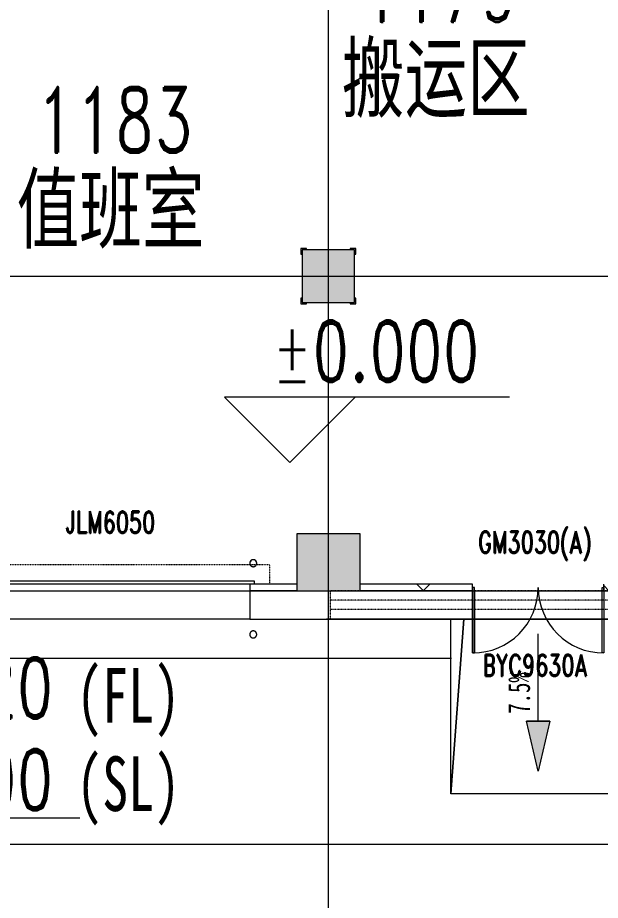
# Model space of a CAD drawing. Header units: millimetres. Extents: x -76632 to 443185, y -33181 to 192400.
# Drawn here: x 266490 to 279822, y -7087 to 13118 of the extents above; entities that cross this region are included whole.
import ezdxf

# ---------------------------------------------------------------- set-up
doc = ezdxf.new("R2010")
doc.units = ezdxf.units.MM
for name, pattern in [('Dash', [6.35, 3.175, -3.175]), ('DASH-2', [1.6, 0.8, -0.8]), ('轴网线', [22.04, 18.38, -1.83, 0, -1.83])]:
    doc.linetypes.add(name, pattern=pattern)
doc.layers.get('0').update_dxf_attribs({"color": 8})
for name, color, linetype, lineweight in [('A-ANNO-NOTE', 8, 'Continuous', 5), ('A-AREA-IDEN', 8, 'Continuous', 9), ('A-DETL-THIN', 8, 'Continuous', 5), ('A-DOOR', 8, 'Continuous', 5), ('A-DOOR-IDEN', 8, 'Continuous', 9), ('A-DOOR-OPNG', 8, 'Continuous', 5), ('A-FLOR', 8, 'Continuous', 5), ('A-GLAZ', 8, 'Continuous', 5), ('A-GLAZ-IDEN', 8, 'Continuous', 9), ('A-WALL', 8, 'Continuous', 5), ('A-WALL-FNSH', 8, 'Continuous', 9), ('A-WALL-PATT', 8, 'Continuous', 9), ('Q-SPCQ', 8, 'Continuous', 5), ('S-COLS', 8, 'Continuous', 5), ('S-GRID', 8, 'Continuous', 9)]:
    doc.layers.add(name, color=color, linetype=linetype, lineweight=lineweight)
doc.styles.add('RomanD', font='romand__.ttf', dxfattribs={"width": 0.7, "height": 1500})
doc.styles.add('RomanD_1', font='romand__.ttf', dxfattribs={"width": 0.7, "height": 500})
doc.styles.add('RomanD_3', font='romand__.ttf', dxfattribs={"width": 0.7, "height": 1400})
doc.styles.add('仿宋_2', font='simfang.ttf', dxfattribs={"width": 0.7, "height": 1500})
doc.styles.add('仿宋_6', font='simfang.ttf', dxfattribs={"width": 0.7, "height": 1250})
doc.styles.add('宋体_1', font='SimSun.ttf', dxfattribs={"width": 0.7, "height": 500})

# ---------------------------------------------------------------- blocks, each defined once
blk = doc.blocks.new('X-ST-F3-01-C-001_HLP2_rvt-1-LAY-1F-1_500-A')
at = {"layer": 'S-COLS', "true_color": 0x808080}
for points in [[(274200, 6600), (274200, 7800), (273000, 7800), (273000, 6600)], [(274325, 0), (274325, 1300), (272875, 1300), (272875, 0), (273880, 0)]]:
    blk.add_hatch(color=8, dxfattribs=at).paths.add_polyline_path(points, flags=0)
at = {"layer": 'S-COLS', "color": 7, "lineweight": 9}
for p, q in [((274200, 7800), (273000, 7800)), ((273000, 7800), (273000, 6600)), ((274200, 6600), (274200, 7800)), ((273000, 6600), (274200, 6600)), ((274325, 1300), (272875, 1300)), ((272875, 1300), (272875, 0)), ((274325, 0), (274325, 1300)), ((272875, 0), (274325, 0))]:
    blk.add_line(p, q, dxfattribs=at)
blk = doc.blocks.new('双扇平开外门_带观察窗 - GM3030_A_-4238983-LAY-1F-1_500-A')
at = {"layer": 'A-DOOR'}
for p, q in [((-1460, 0), (-1500, 0)), ((-1500, 0), (-1500, -1500)), ((-1460, -1500), (-1460, 0)), ((1460, -1500), (1460, 0)), ((1460, 0), (1500, 0)), ((1500, 0), (1500, -1500)), ((-1500, -1150), (-1500, -100)), ((-1460, -100), (-1460, -1150)), ((1460, -1150), (1460, -100)), ((1500, -100), (1500, -1150)), ((-1500, -1350), (-1500, -1150)), ((-1460, -1150), (-1460, -1350)), ((1460, -1350), (1460, -1150)), ((1500, -1150), (1500, -1350)), ((-1500, -1500), (-1500, -1350)), ((-1460, -1350), (-1460, -1500)), ((1460, -1500), (1460, -1350)), ((1500, -1350), (1500, -1500)), ((-1500, -1500), (-1460, -1500)), ((-1460, -1500), (-1500, -1500)), ((1500, -1500), (1460, -1500)), ((1500, -1500), (1460, -1500))]:
    blk.add_line(p, q, dxfattribs=at)
for centre, start, end in [((-1500, 0), 270, 360), ((1500, 0), 180, 270)]:
    blk.add_arc(centre, 1500, start, end, dxfattribs=at)
at = {"layer": 'A-DOOR-OPNG'}
for p, q in [((-1500, -75), (-1500, 75)), ((1500, -75), (1500, 75))]:
    blk.add_line(p, q, dxfattribs=at)
blk = doc.blocks.new('墙外卷帘门1 - JLM6050-4446901-LAY-1F-1_500-A')
at = {"layer": 'A-DOOR', "color": 7, "linetype": 'Dash'}
for p, q in [((-3450, 75), (-3450, 525)), ((-3450, 525), (3450, 525)), ((3450, 525), (3450, 75)), ((3450, 75), (-3450, 75))]:
    blk.add_line(p, q, dxfattribs=at)
at = {"layer": 'A-DOOR'}
for p, q in [((-3100, 155), (3100, 155)), ((-3100, 75), (-3100, 155)), ((3100, 75), (-3100, 75)), ((3100, 155), (3100, 75))]:
    blk.add_line(p, q, dxfattribs=at)
blk = doc.blocks.new('百叶窗-带贴面 - BYC9630A-4863995-LAY-1F-1_500-A')
at = {"layer": 'A-GLAZ', "linetype": 'DASH-2'}
for p, q in [((-4749, 225), (-4749, -425)), ((4771, 225), (-4749, 225)), ((4771, 225), (4771, -425)), ((4771, 8), (-4749, 8)), ((4771, -208), (-4749, -208)), ((4771, -425), (-4749, -425))]:
    blk.add_line(p, q, dxfattribs=at)
at = {"layer": 'A-GLAZ'}
for p, q in [((-4829, -425), (4851, -425)), ((4851, -425), (-4829, -425))]:
    blk.add_line(p, q, dxfattribs=at)
blk = doc.blocks.new('坡道 - 坡道-3976117-LAY-1F-1_500-A')
at = {"layer": 'Q-SPCQ'}
for p, q in [((-2000, -4000), (-1700, 0)), ((-2000, -4000), (-2000, 0)), ((-1700, 0), (-2000, -4000)), ((-1460, 0), (1460, 0)), ((-1460, 0), (1460, 0)), ((1700, 0), (2000, -4000)), ((2000, -4000), (1700, 0)), ((2000, 0), (2000, -900)), ((-2000, -4000), (-2000, -900)), ((2000, -900), (2000, -4000)), ((2000, -900), (2000, -4000)), ((2000, -4000), (-2000, -4000)), ((2000, -4000), (-2000, -4000))]:
    blk.add_line(p, q, dxfattribs=at)
blk = doc.blocks.new('防撞柱 - 防撞柱-4750317-LAY-1F-1_500-A')
at = {"layer": 'Q-SPCQ', "flags": 128}
for points in [[(80, 0), (80, 3), (80, 6), (79, 10), (79, 13), (78, 16), (78, 19), (77, 22), (76, 25), (75, 28), (74, 31), (72, 34), (71, 37), (69, 40), (68, 42), (66, 45), (64, 48), (62, 50), (60, 53), (58, 55), (56, 57), (53, 60), (51, 62), (48, 64), (46, 66), (43, 67), (40, 69), (38, 71), (35, 72), (32, 73), (29, 75), (26, 76), (23, 77), (20, 77), (17, 78), (14, 79), (10, 79), (7, 80), (4, 80), (1, 80), (-2, 80), (-6, 80), (-9, 80), (-12, 79), (-15, 79), (-18, 78), (-21, 77), (-24, 76), (-27, 75), (-30, 74), (-33, 73), (-36, 71), (-39, 70), (-42, 68), (-44, 67), (-47, 65), (-50, 63), (-52, 61), (-54, 59), (-57, 56), (-59, 54), (-61, 52), (-63, 49), (-65, 47), (-67, 44), (-69, 41), (-70, 38), (-72, 36), (-73, 33), (-74, 30), (-75, 27), (-76, 24), (-77, 21), (-78, 18), (-79, 14), (-79, 11), (-80, 8), (-80, 5), (-80, 2), (-80, 0)], [(-80, 0), (-80, -3), (-80, -6), (-79, -10), (-79, -13), (-78, -16), (-78, -19), (-77, -22), (-76, -25), (-75, -28), (-74, -31), (-72, -34), (-71, -37), (-69, -40), (-68, -42), (-66, -45), (-64, -48), (-62, -50), (-60, -53), (-58, -55), (-56, -57), (-53, -60), (-51, -62), (-48, -64), (-46, -66), (-43, -67), (-40, -69), (-38, -71), (-35, -72), (-32, -73), (-29, -75), (-26, -76), (-23, -77), (-20, -77), (-17, -78), (-14, -79), (-10, -79), (-7, -80), (-4, -80), (-1, -80), (2, -80), (6, -80), (9, -80), (12, -79), (15, -79), (18, -78), (21, -77), (24, -76), (27, -75), (30, -74), (33, -73), (36, -71), (39, -70), (42, -68), (44, -67), (47, -65), (50, -63), (52, -61), (54, -59), (57, -56), (59, -54), (61, -52), (63, -49), (65, -47), (67, -44), (69, -41), (70, -38), (72, -36), (73, -33), (74, -30), (75, -27), (76, -24), (77, -21), (78, -18), (79, -14), (79, -11), (80, -8), (80, -5), (80, -2), (80, 0)]]:
    blk.add_lwpolyline(points, dxfattribs=at)
at = {"layer": 'Q-SPCQ'}
for start, end in [(360, 180), (180, 360)]:
    blk.add_arc((0, 0), 80, start, end, dxfattribs=at)
blk = doc.blocks.new('防撞柱 - 防撞柱-V120-LAY-1F-1_500-A')
at = {"layer": 'Q-SPCQ', "flags": 128}
for points in [[(80, 0), (80, 3), (80, 6), (79, 10), (79, 13), (78, 16), (78, 19), (77, 22), (76, 25), (75, 28), (74, 31), (72, 34), (71, 37), (69, 40), (68, 42), (66, 45), (64, 48), (62, 50), (60, 53), (58, 55), (56, 57), (53, 60), (51, 62), (48, 64), (46, 66), (43, 67), (40, 69), (38, 71), (35, 72), (32, 73), (29, 75), (26, 76), (23, 77), (20, 77), (17, 78), (14, 79), (10, 79), (7, 80), (4, 80), (1, 80), (-2, 80), (-6, 80), (-9, 80), (-12, 79), (-15, 79), (-18, 78), (-21, 77), (-24, 76), (-27, 75), (-30, 74), (-33, 73), (-36, 71), (-39, 70), (-42, 68), (-44, 67), (-47, 65), (-50, 63), (-52, 61), (-54, 59), (-57, 56), (-59, 54), (-61, 52), (-63, 49), (-65, 47), (-67, 44), (-69, 41), (-70, 38), (-72, 36), (-73, 33), (-74, 30), (-75, 27), (-76, 24), (-77, 21), (-78, 18), (-79, 14), (-79, 11), (-80, 8), (-80, 5), (-80, 2), (-80, 0)], [(-80, 0), (-80, -3), (-80, -6), (-79, -10), (-79, -13), (-78, -16), (-78, -19), (-77, -22), (-76, -25), (-75, -28), (-74, -31), (-72, -34), (-71, -37), (-69, -40), (-68, -42), (-66, -45), (-64, -48), (-62, -50), (-60, -53), (-58, -55), (-56, -57), (-53, -60), (-51, -62), (-48, -64), (-46, -66), (-43, -67), (-40, -69), (-38, -71), (-35, -72), (-32, -73), (-29, -75), (-26, -76), (-23, -77), (-20, -77), (-17, -78), (-14, -79), (-10, -79), (-7, -80), (-4, -80), (-1, -80), (2, -80), (6, -80), (9, -80), (12, -79), (15, -79), (18, -78), (21, -77), (24, -76), (27, -75), (30, -74), (33, -73), (36, -71), (39, -70), (42, -68), (44, -67), (47, -65), (50, -63), (52, -61), (54, -59), (57, -56), (59, -54), (61, -52), (63, -49), (65, -47), (67, -44), (69, -41), (70, -38), (72, -36), (73, -33), (74, -30), (75, -27), (76, -24), (77, -21), (78, -18), (79, -14), (79, -11), (80, -8), (80, -5), (80, -2), (80, 0)]]:
    blk.add_lwpolyline(points, dxfattribs=at)
blk = doc.blocks.new('橡胶防撞护角 - 橡胶防撞护角-4756488-LAY-1F-1_500-A')
at = {"layer": 'Q-SPCQ'}
for p, q in [((100, 1230), (-30, 1230)), ((-30, 1230), (-30, 1100)), ((100, 1200), (100, 1230)), ((1230, 1230), (1100, 1230)), ((1100, 1230), (1100, 1200)), ((1230, 1100), (1230, 1230)), ((-30, 1100), (0, 1100)), ((1200, 1100), (1230, 1100)), ((0, 100), (-30, 100)), ((-30, 100), (-30, -30)), ((1230, 100), (1200, 100)), ((1230, -30), (1230, 100)), ((-30, -30), (100, -30)), ((100, -30), (100, 0)), ((1100, 0), (1100, -30)), ((1100, -30), (1230, -30))]:
    blk.add_line(p, q, dxfattribs=at)
blk = doc.blocks.new('坡度_自定义3 - 实心箭头 2-3386218-LAY-1F-1_500-A')
at = {"layer": 'A-ANNO-NOTE', "lineweight": 9}
blk.add_hatch(color=256, dxfattribs=at).paths.add_polyline_path([(-4, 0.529), (-4, -0.529), (-6.291, 0)], flags=0)
at = {"layer": 'A-ANNO-NOTE', "lineweight": 18}
for p, q in [((-6.291, 0), (-4, 0.529)), ((-4, -0.529), (-4, 0.529)), ((-4, 0.529), (-4, -0.529)), ((-4, -0.529), (-6.291, 0)), ((-4, 0), (0, 0))]:
    blk.add_line(p, q, dxfattribs=at)
blk = doc.blocks.new('高程点-说明仿宋-2 - 高程点-说明仿宋-2-1141479-LAY-1F-1_500-A')
at = {"layer": 'A-ANNO-NOTE', "lineweight": 18}
for p, q in [((10.062, 2.987), (-2.987, 2.987)), ((0, 0), (-2.987, 2.987)), ((0, 0), (2.987, 2.987))]:
    blk.add_line(p, q, dxfattribs=at)
blk = doc.blocks.new('高程点-说明仿宋-5 - 高程点-说明仿宋-5-4178024-LAY-1F-1_500-A')
at = {"layer": 'A-ANNO-NOTE', "lineweight": 9}
h = blk.add_hatch(color=256, dxfattribs=at)
edge = h.paths.add_edge_path(flags=0)
edge.add_arc((-5, 15), 0.3, 0, 180)
edge.add_arc((-5, 15), 0.3, 180, 360)
at = {"layer": 'A-ANNO-NOTE', "lineweight": 18}
for p, q in [((-5, 0), (-5, 15)), ((10.062, 2.987), (-2.987, 2.987)), ((0, 0), (-2.987, 2.987)), ((0, 0), (2.987, 2.987)), ((-5, 0), (3, 0))]:
    blk.add_line(p, q, dxfattribs=at)
for start, end in [(0, 180), (180, 360)]:
    blk.add_arc((-5, 15), 0.3, start, end, dxfattribs=at)

msp = doc.modelspace()

# ---------------------------------------------------------------- hatches: boundary and pattern name
at = {"layer": 'A-WALL-PATT', "lineweight": 5, "transparency": 33554687}
h = msp.add_hatch(dxfattribs=at)
h.set_pattern_fill('FP_11', color=256, style=0, pattern_type=2)
h.set_pattern_definition([(45, (-4e-09, 0), (-1060.66, 1060.66), []), (135, (-4e-09, 0), (-1060.66, -1060.66), [])])
h.paths.add_polyline_path([(291350, 0), (291350, 150), (283800, 150), (283800, 0)], flags=0)
h.paths.add_polyline_path([(265800, 0), (265800, 150), (264725, 150), (264725, 0), (265364.5, 0)], flags=0)
h.paths.add_polyline_path([(274325, 0), (276900.3, 0), (276900.3, 150), (274325, 150), (274325, 74.3)], flags=0)
h.paths.add_polyline_path([(271800, 0), (272875, 0), (272875, 150), (271800, 150)], flags=0)
h.paths.add_polyline_path([(282350, 0), (282350, 150), (279900.3, 150), (279900.3, 0)], flags=0)

# ---------------------------------------------------------------- linework, layer by layer
at = {"layer": 'A-DETL-THIN', "transparency": 33554687}
msp.add_line((232700, -5800), (290991.7, -5800), dxfattribs=at)
at = {"layer": 'A-FLOR', "transparency": 33554687}
for p, q in [((265800, 0), (271800, 0)), ((276415.3, -1550), (254060, -1550))]:
    msp.add_line(p, q, dxfattribs=at)
at = {"layer": 'A-WALL', "lineweight": 9, "transparency": 33554687}
for p, q in [((272875, 150), (271800, 150)), ((271800, 150), (271800, 0)), ((276900.3, 150), (274325, 150)), ((272875, 0), (271800, 0)), ((271800, 0), (272875, 0)), ((276900.3, 0), (274325, 0)), ((274325, 0), (276900.3, 0))]:
    msp.add_line(p, q, dxfattribs=at)
at = {"layer": 'A-WALL', "transparency": 33554687}
for p, q in [((265800, 0), (271800, 0)), ((271800, -650), (265800, -650))]:
    msp.add_line(p, q, dxfattribs=at)
at = {"layer": 'A-WALL-FNSH', "lineweight": 5, "transparency": 33554687}
for p, q in [((271800, 0), (271800, -650)), ((276900.3, -650), (276900.3, -25)), ((271800, -650), (276900.3, -650))]:
    msp.add_line(p, q, dxfattribs=at)
at = {"layer": 'S-GRID', "linetype": '轴网线', "transparency": 33554687}
for p, q in [((273600, -17706.2), (273600, 174400)), ((-16000, 7200), (308800, 7200)), ((-16000, 0), (308800, 0))]:
    msp.add_line(p, q, dxfattribs=at)

# ---------------------------------------------------------------- block references
at = {"lineweight": 5, "transparency": 33554687}
msp.add_blockref('X-ST-F3-01-C-001_HLP2_rvt-1-LAY-1F-1_500-A', (0, 0), dxfattribs=at)
at = {"layer": 'A-ANNO-NOTE', "lineweight": 18, "transparency": 33554687, "xscale": 500, "yscale": 500, "zscale": 500}
for name, p in [('高程点-说明仿宋-2 - 高程点-说明仿宋-2-1141479-LAY-1F-1_500-A', (272714.7, 2934)), ('高程点-说明仿宋-5 - 高程点-说明仿宋-5-4178024-LAY-1F-1_500-A', (262884.5, -6700))]:
    msp.add_blockref(name, p, dxfattribs=at)
at = {"layer": 'A-ANNO-NOTE', "lineweight": 18, "transparency": 33554687, "xscale": 500.0000000000006, "yscale": 500.0000000000006, "zscale": 500.0000000000006, "rotation": 90}
msp.add_blockref('坡度_自定义3 - 实心箭头 2-3386218-LAY-1F-1_500-A', (278400.3, -988.4), dxfattribs=at)
at = {"layer": 'A-DOOR', "transparency": 33554687}
for name, p in [('墙外卷帘门1 - JLM6050-4446901-LAY-1F-1_500-A', (268800, 75)), ('双扇平开外门_带观察窗 - GM3030_A_-4238983-LAY-1F-1_500-A', (278400.3, 75))]:
    msp.add_blockref(name, p, dxfattribs=at)
at = {"layer": 'A-GLAZ', "transparency": 33554687}
msp.add_blockref('百叶窗-带贴面 - BYC9630A-4863995-LAY-1F-1_500-A', (278388.9, -225), dxfattribs=at)
at = {"layer": 'Q-SPCQ', "transparency": 33554687}
for name, p in [('橡胶防撞护角 - 橡胶防撞护角-4756488-LAY-1F-1_500-A', (273000, 6600)), ('坡道 - 坡道-3976117-LAY-1F-1_500-A', (278400.3, -650))]:
    msp.add_blockref(name, p, dxfattribs=at)
at = {"layer": 'Q-SPCQ', "transparency": 33554687, "rotation": 180}
for name, p in [('防撞柱 - 防撞柱-4750317-LAY-1F-1_500-A', (271880, 630)), ('防撞柱 - 防撞柱-V120-LAY-1F-1_500-A', (271880, -1000))]:
    msp.add_blockref(name, p, dxfattribs=at)

# ---------------------------------------------------------------- texts
at = {"layer": 'A-ANNO-NOTE', "lineweight": 9, "transparency": 33554687, "attachment_point": 1}
for s, insert, char_height, width, style in [('±0.000', (272311.5, 6183), 1400, 6481.643, 'RomanD_3'), ('-0.020', (262435.8, -1526.1), 1400, 6537.762, 'RomanD_3'), ('(FL)', (267829.3, -1769.8), 1250, 3142.615, '仿宋_6'), ('-0.500', (262435.8, -3626.1), 1400, 6537.762, 'RomanD_3'), ('(SL)', (267829.3, -3791.7), 1250, 3142.615, '仿宋_6')]:
    msp.add_mtext(s, dxfattribs=dict(at, insert=insert, char_height=char_height, width=width, style=style))
at = {"layer": 'A-ANNO-NOTE', "lineweight": 9, "transparency": 33554687, "insert": (277712.4, -2816.6), "char_height": 500, "width": 1234.599, "attachment_point": 1, "rotation": 90, "style": '宋体_1'}
msp.add_mtext('7.5%', dxfattribs=at)
at = {"layer": 'A-AREA-IDEN', "transparency": 33554687, "char_height": 1500, "attachment_point": 1}
for s, insert, width, style in [('1179', (274356.4, 14525.4), 4826.159, 'RomanD'), ('搬运区', (273909.7, 12491.2), 5892.403, '仿宋_2'), ('1183', (266913.7, 11527.4), 4826.159, 'RomanD'), ('值班室', (266467, 9493.3), 5892.403, '仿宋_2')]:
    msp.add_mtext(s, dxfattribs=dict(at, insert=insert, width=width, style=style))
at = {"layer": 'A-DOOR-IDEN', "transparency": 33554687, "char_height": 500, "attachment_point": 1, "style": 'RomanD_1'}
for s, insert, width in [('JLM6050', (267567.9, 1817.4), 2918.142), ('GM3030(A)', (277025.9, 1361), 3619.619)]:
    msp.add_mtext(s, dxfattribs=dict(at, insert=insert, width=width))
at = {"layer": 'A-GLAZ-IDEN', "transparency": 33554687, "insert": (277130.9, -1456.4), "char_height": 500, "width": 3367.087, "attachment_point": 1, "style": 'RomanD_1'}
msp.add_mtext('BYC9630A', dxfattribs=at)

doc.saveas('drawing.dxf')
